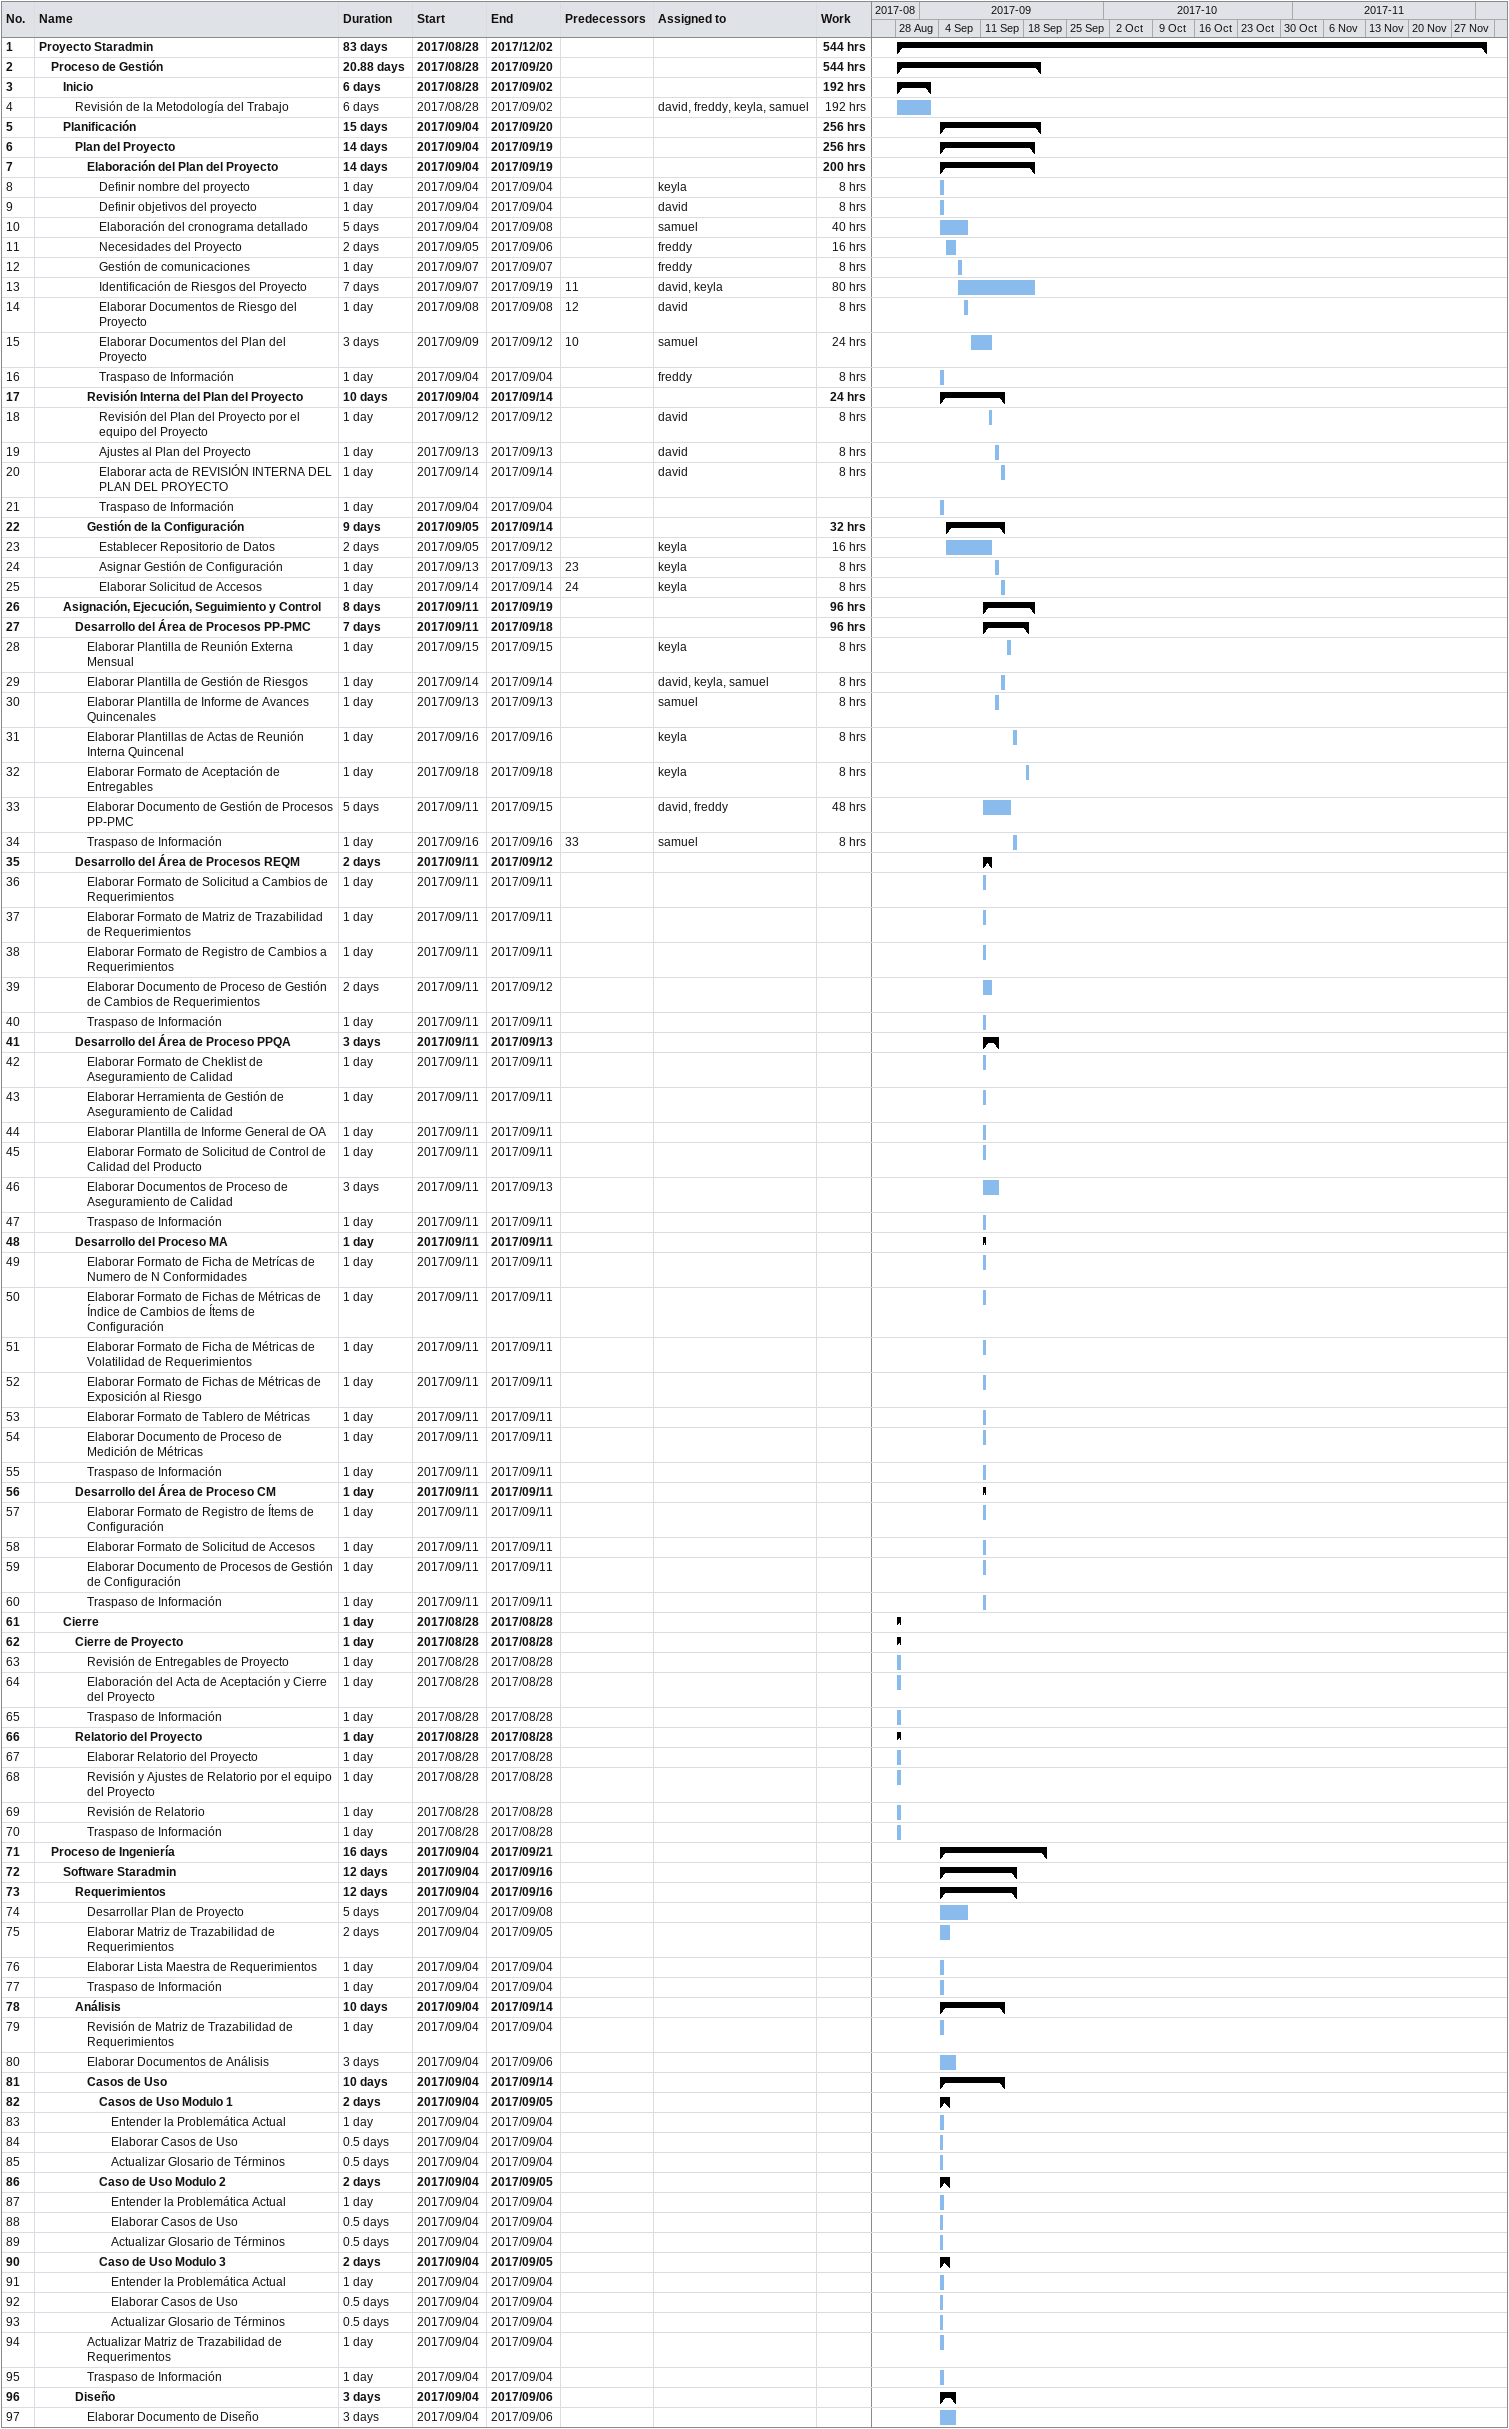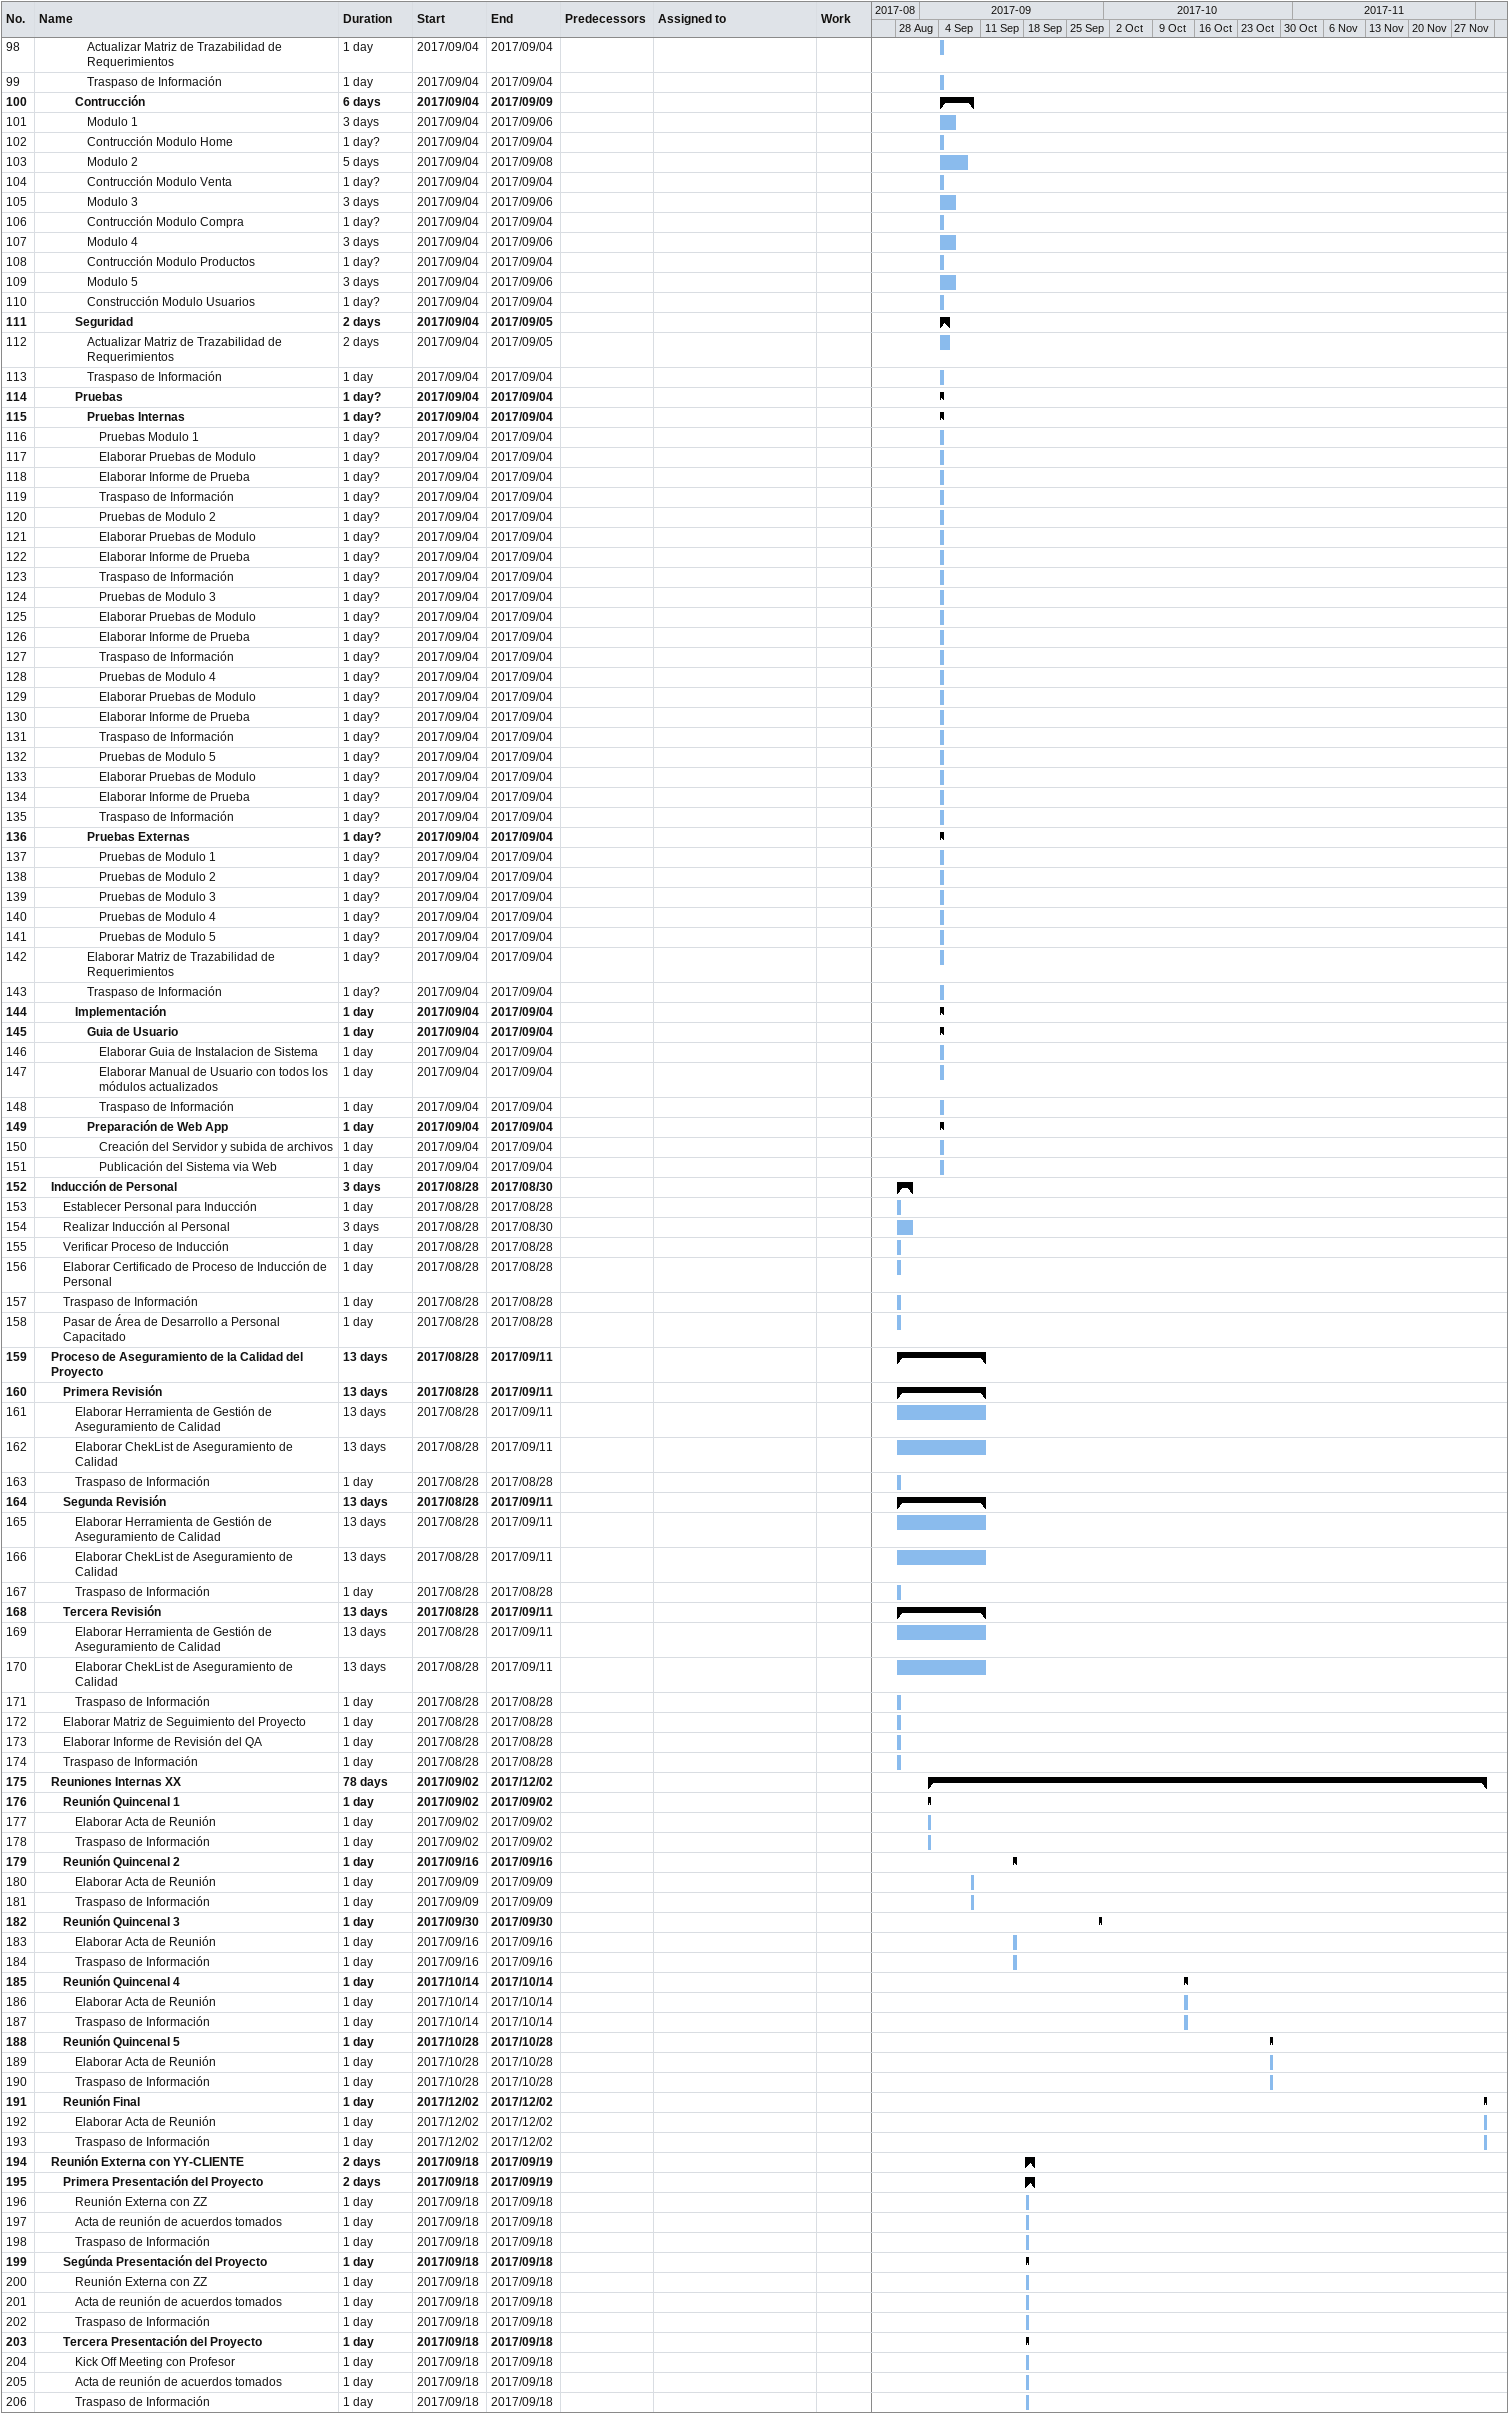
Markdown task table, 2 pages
| ID | Level | Task | Duration | Start | Finish | Predecessors | Resources | Work (h) |
|---|---|---|---|---|---|---|---|---|
| 1 | 1 | **Proyecto Staradmin** | 83d | 2017-08-28 | 2017-12-02 |  |  | 544 |
| 2 | 2 | **Proceso de Gestión** | 20.88d | 2017-08-28 | 2017-09-20 |  |  | 544 |
| 3 | 3 | **Inicio** | 6d | 2017-08-28 | 2017-09-02 |  |  | 192 |
| 4 | 4 | Revisión de la Metodología del Trabajo | 6d | 2017-08-28 | 2017-09-02 |  | david, freddy, keyla, samuel | 192 |
| 5 | 3 | **Planificación** | 15d | 2017-09-04 | 2017-09-20 |  |  | 256 |
| 6 | 4 | **Plan del Proyecto** | 14d | 2017-09-04 | 2017-09-19 |  |  | 256 |
| 7 | 5 | **Elaboración del Plan del Proyecto** | 14d | 2017-09-04 | 2017-09-19 |  |  | 200 |
| 8 | 6 | Definir nombre del proyecto | 1d | 2017-09-04 | 2017-09-04 |  | keyla | 8 |
| 9 | 6 | Definir objetivos del proyecto | 1d | 2017-09-04 | 2017-09-04 |  | david | 8 |
| 10 | 6 | Elaboración del cronograma detallado | 5d | 2017-09-04 | 2017-09-08 |  | samuel | 40 |
| 11 | 6 | Necesidades del Proyecto | 2d | 2017-09-05 | 2017-09-06 |  | freddy | 16 |
| 12 | 6 | Gestión de comunicaciones | 1d | 2017-09-07 | 2017-09-07 |  | freddy | 8 |
| 13 | 6 | Identificación de Riesgos del Proyecto | 7d | 2017-09-07 | 2017-09-19 | 11 | david, keyla | 80 |
| 14 | 6 | Elaborar Documentos de Riesgo del Proyecto | 1d | 2017-09-08 | 2017-09-08 | 12 | david | 8 |
| 15 | 6 | Elaborar Documentos del Plan del Proyecto | 3d | 2017-09-09 | 2017-09-12 | 10 | samuel | 24 |
| 16 | 6 | Traspaso de Información | 1d | 2017-09-04 | 2017-09-04 |  | freddy | 8 |
| 17 | 5 | **Revisión Interna del Plan del Proyecto** | 10d | 2017-09-04 | 2017-09-14 |  |  | 24 |
| 18 | 6 | Revisión del Plan del Proyecto por el equipo del Proyecto | 1d | 2017-09-12 | 2017-09-12 |  | david | 8 |
| 19 | 6 | Ajustes al Plan del Proyecto | 1d | 2017-09-13 | 2017-09-13 |  | david | 8 |
| 20 | 6 | Elaborar acta de REVISIÓN INTERNA DEL PLAN DEL PROYECTO | 1d | 2017-09-14 | 2017-09-14 |  | david | 8 |
| 21 | 6 | Traspaso de Información | 1d | 2017-09-04 | 2017-09-04 |  |  |  |
| 22 | 5 | **Gestión de la Configuración** | 9d | 2017-09-05 | 2017-09-14 |  |  | 32 |
| 23 | 6 | Establecer Repositorio de Datos | 2d | 2017-09-05 | 2017-09-12 |  | keyla | 16 |
| 24 | 6 | Asignar Gestión de Configuración | 1d | 2017-09-13 | 2017-09-13 | 23 | keyla | 8 |
| 25 | 6 | Elaborar Solicitud de Accesos | 1d | 2017-09-14 | 2017-09-14 | 24 | keyla | 8 |
| 26 | 3 | **Asignación, Ejecución, Seguimiento y Control** | 8d | 2017-09-11 | 2017-09-19 |  |  | 96 |
| 27 | 4 | **Desarrollo del Área de Procesos PP-PMC** | 7d | 2017-09-11 | 2017-09-18 |  |  | 96 |
| 28 | 5 | Elaborar Plantilla de Reunión Externa Mensual | 1d | 2017-09-15 | 2017-09-15 |  | keyla | 8 |
| 29 | 5 | Elaborar Plantilla de Gestión de Riesgos | 1d | 2017-09-14 | 2017-09-14 |  | david, keyla, samuel | 8 |
| 30 | 5 | Elaborar Plantilla de Informe de Avances Quincenales | 1d | 2017-09-13 | 2017-09-13 |  | samuel | 8 |
| 31 | 5 | Elaborar Plantillas de Actas de Reunión Interna Quincenal | 1d | 2017-09-16 | 2017-09-16 |  | keyla | 8 |
| 32 | 5 | Elaborar Formato de Aceptación de Entregables | 1d | 2017-09-18 | 2017-09-18 |  | keyla | 8 |
| 33 | 5 | Elaborar Documento de Gestión de Procesos PP-PMC | 5d | 2017-09-11 | 2017-09-15 |  | david, freddy | 48 |
| 34 | 5 | Traspaso de Información | 1d | 2017-09-16 | 2017-09-16 | 33 | samuel | 8 |
| 35 | 4 | **Desarrollo del Área de Procesos REQM** | 2d | 2017-09-11 | 2017-09-12 |  |  |  |
| 36 | 5 | Elaborar Formato de Solicitud a Cambios de Requerimientos | 1d | 2017-09-11 | 2017-09-11 |  |  |  |
| 37 | 5 | Elaborar Formato de Matriz de Trazabilidad de Requerimientos | 1d | 2017-09-11 | 2017-09-11 |  |  |  |
| 38 | 5 | Elaborar Formato de Registro de Cambios a Requerimientos | 1d | 2017-09-11 | 2017-09-11 |  |  |  |
| 39 | 5 | Elaborar Documento de Proceso de Gestión de Cambios de Requerimientos | 2d | 2017-09-11 | 2017-09-12 |  |  |  |
| 40 | 5 | Traspaso de Información | 1d | 2017-09-11 | 2017-09-11 |  |  |  |
| 41 | 4 | **Desarrollo del Área de Proceso PPQA** | 3d | 2017-09-11 | 2017-09-13 |  |  |  |
| 42 | 5 | Elaborar Formato de Cheklist de Aseguramiento de Calidad | 1d | 2017-09-11 | 2017-09-11 |  |  |  |
| 43 | 5 | Elaborar Herramienta de Gestión de Aseguramiento de Calidad | 1d | 2017-09-11 | 2017-09-11 |  |  |  |
| 44 | 5 | Elaborar Plantilla de Informe General de OA | 1d | 2017-09-11 | 2017-09-11 |  |  |  |
| 45 | 5 | Elaborar Formato de Solicitud de Control de Calidad del Producto | 1d | 2017-09-11 | 2017-09-11 |  |  |  |
| 46 | 5 | Elaborar Documentos de Proceso de Aseguramiento de Calidad | 3d | 2017-09-11 | 2017-09-13 |  |  |  |
| 47 | 5 | Traspaso de Información | 1d | 2017-09-11 | 2017-09-11 |  |  |  |
| 48 | 4 | **Desarrollo del Proceso MA** | 1d | 2017-09-11 | 2017-09-11 |  |  |  |
| 49 | 5 | Elaborar Formato de Ficha de Metrícas de Numero de N Conformidades | 1d | 2017-09-11 | 2017-09-11 |  |  |  |
| 50 | 5 | Elaborar Formato de Fichas de Métricas de Índice de Cambios de Ítems de Configuración | 1d | 2017-09-11 | 2017-09-11 |  |  |  |
| 51 | 5 | Elaborar Formato de Ficha de Métricas de Volatilidad de Requerimientos | 1d | 2017-09-11 | 2017-09-11 |  |  |  |
| 52 | 5 | Elaborar Formato de Fichas de Métricas de Exposición al Riesgo | 1d | 2017-09-11 | 2017-09-11 |  |  |  |
| 53 | 5 | Elaborar Formato de Tablero de Métricas | 1d | 2017-09-11 | 2017-09-11 |  |  |  |
| 54 | 5 | Elaborar Documento de Proceso de Medición de Métricas | 1d | 2017-09-11 | 2017-09-11 |  |  |  |
| 55 | 5 | Traspaso de Información | 1d | 2017-09-11 | 2017-09-11 |  |  |  |
| 56 | 4 | **Desarrollo del Área de Proceso CM** | 1d | 2017-09-11 | 2017-09-11 |  |  |  |
| 57 | 5 | Elaborar Formato de Registro de Ítems de Configuración | 1d | 2017-09-11 | 2017-09-11 |  |  |  |
| 58 | 5 | Elaborar Formato de Solicitud de Accesos | 1d | 2017-09-11 | 2017-09-11 |  |  |  |
| 59 | 5 | Elaborar Documento de Procesos de Gestión de Configuración | 1d | 2017-09-11 | 2017-09-11 |  |  |  |
| 60 | 5 | Traspaso de Información | 1d | 2017-09-11 | 2017-09-11 |  |  |  |
| 61 | 3 | **Cierre** | 1d | 2017-08-28 | 2017-08-28 |  |  |  |
| 62 | 4 | **Cierre de Proyecto** | 1d | 2017-08-28 | 2017-08-28 |  |  |  |
| 63 | 5 | Revisión de Entregables de Proyecto | 1d | 2017-08-28 | 2017-08-28 |  |  |  |
| 64 | 5 | Elaboración del Acta de Aceptación y Cierre del Proyecto | 1d | 2017-08-28 | 2017-08-28 |  |  |  |
| 65 | 5 | Traspaso de Información | 1d | 2017-08-28 | 2017-08-28 |  |  |  |
| 66 | 4 | **Relatorio del Proyecto** | 1d | 2017-08-28 | 2017-08-28 |  |  |  |
| 67 | 5 | Elaborar Relatorio del Proyecto | 1d | 2017-08-28 | 2017-08-28 |  |  |  |
| 68 | 5 | Revisión y Ajustes de Relatorio por el equipo del Proyecto | 1d | 2017-08-28 | 2017-08-28 |  |  |  |
| 69 | 5 | Revisión de Relatorio | 1d | 2017-08-28 | 2017-08-28 |  |  |  |
| 70 | 5 | Traspaso de Información | 1d | 2017-08-28 | 2017-08-28 |  |  |  |
| 71 | 2 | **Proceso de Ingeniería** | 16d | 2017-09-04 | 2017-09-21 |  |  |  |
| 72 | 3 | **Software Staradmin** | 12d | 2017-09-04 | 2017-09-16 |  |  |  |
| 73 | 4 | **Requerimientos** | 12d | 2017-09-04 | 2017-09-16 |  |  |  |
| 74 | 5 | Desarrollar Plan de Proyecto | 5d | 2017-09-04 | 2017-09-08 |  |  |  |
| 75 | 5 | Elaborar Matriz de Trazabilidad de Requerimientos | 2d | 2017-09-04 | 2017-09-05 |  |  |  |
| 76 | 5 | Elaborar Lista Maestra de Requerimientos | 1d | 2017-09-04 | 2017-09-04 |  |  |  |
| 77 | 5 | Traspaso de Información | 1d | 2017-09-04 | 2017-09-04 |  |  |  |
| 78 | 4 | **Análisis** | 10d | 2017-09-04 | 2017-09-14 |  |  |  |
| 79 | 5 | Revisión de Matriz de Trazabilidad de Requerimientos | 1d | 2017-09-04 | 2017-09-04 |  |  |  |
| 80 | 5 | Elaborar Documentos de Análisis | 3d | 2017-09-04 | 2017-09-06 |  |  |  |
| 81 | 5 | **Casos de Uso** | 10d | 2017-09-04 | 2017-09-14 |  |  |  |
| 82 | 6 | **Casos de Uso Modulo 1** | 2d | 2017-09-04 | 2017-09-05 |  |  |  |
| 83 | 7 | Entender la Problemática Actual | 1d | 2017-09-04 | 2017-09-04 |  |  |  |
| 84 | 7 | Elaborar Casos de Uso | 0.5d | 2017-09-04 | 2017-09-04 |  |  |  |
| 85 | 7 | Actualizar Glosario de Términos | 0.5d | 2017-09-04 | 2017-09-04 |  |  |  |
| 86 | 6 | **Caso de Uso Modulo 2** | 2d | 2017-09-04 | 2017-09-05 |  |  |  |
| 87 | 7 | Entender la Problemática Actual | 1d | 2017-09-04 | 2017-09-04 |  |  |  |
| 88 | 7 | Elaborar Casos de Uso | 0.5d | 2017-09-04 | 2017-09-04 |  |  |  |
| 89 | 7 | Actualizar Glosario de Términos | 0.5d | 2017-09-04 | 2017-09-04 |  |  |  |
| 90 | 6 | **Caso de Uso Modulo 3** | 2d | 2017-09-04 | 2017-09-05 |  |  |  |
| 91 | 7 | Entender la Problemática Actual | 1d | 2017-09-04 | 2017-09-04 |  |  |  |
| 92 | 7 | Elaborar Casos de Uso | 0.5d | 2017-09-04 | 2017-09-04 |  |  |  |
| 93 | 7 | Actualizar Glosario de Términos | 0.5d | 2017-09-04 | 2017-09-04 |  |  |  |
| 94 | 5 | Actualizar Matriz de Trazabilidad de Requerimentos | 1d | 2017-09-04 | 2017-09-04 |  |  |  |
| 95 | 5 | Traspaso de Información | 1d | 2017-09-04 | 2017-09-04 |  |  |  |
| 96 | 4 | **Diseño** | 3d | 2017-09-04 | 2017-09-06 |  |  |  |
| 97 | 5 | Elaborar Documento de Diseño | 3d | 2017-09-04 | 2017-09-06 |  |  |  |
| 98 | 5 | Actualizar Matriz de Trazabilidad de Requerimientos | 1d | 2017-09-04 | 2017-09-04 |  |  |  |
| 99 | 5 | Traspaso de Información | 1d | 2017-09-04 | 2017-09-04 |  |  |  |
| 100 | 4 | **Contrucción** | 6d | 2017-09-04 | 2017-09-09 |  |  |  |
| 101 | 5 | Modulo 1 | 3d | 2017-09-04 | 2017-09-06 |  |  |  |
| 102 | 5 | Contrucción Modulo Home | 1d? | 2017-09-04 | 2017-09-04 |  |  |  |
| 103 | 5 | Modulo 2 | 5d | 2017-09-04 | 2017-09-08 |  |  |  |
| 104 | 5 | Contrucción Modulo Venta | 1d? | 2017-09-04 | 2017-09-04 |  |  |  |
| 105 | 5 | Modulo 3 | 3d | 2017-09-04 | 2017-09-06 |  |  |  |
| 106 | 5 | Contrucción Modulo Compra | 1d? | 2017-09-04 | 2017-09-04 |  |  |  |
| 107 | 5 | Modulo 4 | 3d | 2017-09-04 | 2017-09-06 |  |  |  |
| 108 | 5 | Contrucción Modulo Productos | 1d? | 2017-09-04 | 2017-09-04 |  |  |  |
| 109 | 5 | Modulo 5 | 3d | 2017-09-04 | 2017-09-06 |  |  |  |
| 110 | 5 | Construcción Modulo Usuarios | 1d? | 2017-09-04 | 2017-09-04 |  |  |  |
| 111 | 4 | **Seguridad** | 2d | 2017-09-04 | 2017-09-05 |  |  |  |
| 112 | 5 | Actualizar Matriz de Trazabilidad de Requerimientos | 2d | 2017-09-04 | 2017-09-05 |  |  |  |
| 113 | 5 | Traspaso de Información | 1d | 2017-09-04 | 2017-09-04 |  |  |  |
| 114 | 4 | **Pruebas** | 1d? | 2017-09-04 | 2017-09-04 |  |  |  |
| 115 | 5 | **Pruebas Internas** | 1d? | 2017-09-04 | 2017-09-04 |  |  |  |
| 116 | 6 | Pruebas Modulo 1 | 1d? | 2017-09-04 | 2017-09-04 |  |  |  |
| 117 | 6 | Elaborar Pruebas de Modulo | 1d? | 2017-09-04 | 2017-09-04 |  |  |  |
| 118 | 6 | Elaborar Informe de Prueba | 1d? | 2017-09-04 | 2017-09-04 |  |  |  |
| 119 | 6 | Traspaso de Información | 1d? | 2017-09-04 | 2017-09-04 |  |  |  |
| 120 | 6 | Pruebas de Modulo 2 | 1d? | 2017-09-04 | 2017-09-04 |  |  |  |
| 121 | 6 | Elaborar Pruebas de Modulo | 1d? | 2017-09-04 | 2017-09-04 |  |  |  |
| 122 | 6 | Elaborar Informe de Prueba | 1d? | 2017-09-04 | 2017-09-04 |  |  |  |
| 123 | 6 | Traspaso de Información | 1d? | 2017-09-04 | 2017-09-04 |  |  |  |
| 124 | 6 | Pruebas de Modulo 3 | 1d? | 2017-09-04 | 2017-09-04 |  |  |  |
| 125 | 6 | Elaborar Pruebas de Modulo | 1d? | 2017-09-04 | 2017-09-04 |  |  |  |
| 126 | 6 | Elaborar Informe de Prueba | 1d? | 2017-09-04 | 2017-09-04 |  |  |  |
| 127 | 6 | Traspaso de Información | 1d? | 2017-09-04 | 2017-09-04 |  |  |  |
| 128 | 6 | Pruebas de Modulo 4 | 1d? | 2017-09-04 | 2017-09-04 |  |  |  |
| 129 | 6 | Elaborar Pruebas de Modulo | 1d? | 2017-09-04 | 2017-09-04 |  |  |  |
| 130 | 6 | Elaborar Informe de Prueba | 1d? | 2017-09-04 | 2017-09-04 |  |  |  |
| 131 | 6 | Traspaso de Información | 1d? | 2017-09-04 | 2017-09-04 |  |  |  |
| 132 | 6 | Pruebas de Modulo 5 | 1d? | 2017-09-04 | 2017-09-04 |  |  |  |
| 133 | 6 | Elaborar Pruebas de Modulo | 1d? | 2017-09-04 | 2017-09-04 |  |  |  |
| 134 | 6 | Elaborar Informe de Prueba | 1d? | 2017-09-04 | 2017-09-04 |  |  |  |
| 135 | 6 | Traspaso de Información | 1d? | 2017-09-04 | 2017-09-04 |  |  |  |
| 136 | 5 | **Pruebas Externas** | 1d? | 2017-09-04 | 2017-09-04 |  |  |  |
| 137 | 6 | Pruebas de Modulo 1 | 1d? | 2017-09-04 | 2017-09-04 |  |  |  |
| 138 | 6 | Pruebas de Modulo 2 | 1d? | 2017-09-04 | 2017-09-04 |  |  |  |
| 139 | 6 | Pruebas de Modulo 3 | 1d? | 2017-09-04 | 2017-09-04 |  |  |  |
| 140 | 6 | Pruebas de Modulo 4 | 1d? | 2017-09-04 | 2017-09-04 |  |  |  |
| 141 | 6 | Pruebas de Modulo 5 | 1d? | 2017-09-04 | 2017-09-04 |  |  |  |
| 142 | 5 | Elaborar Matriz de Trazabilidad de Requerimientos | 1d? | 2017-09-04 | 2017-09-04 |  |  |  |
| 143 | 5 | Traspaso de Información | 1d? | 2017-09-04 | 2017-09-04 |  |  |  |
| 144 | 4 | **Implementación** | 1d | 2017-09-04 | 2017-09-04 |  |  |  |
| 145 | 5 | **Guia de Usuario** | 1d | 2017-09-04 | 2017-09-04 |  |  |  |
| 146 | 6 | Elaborar Guia de Instalacion de Sistema | 1d | 2017-09-04 | 2017-09-04 |  |  |  |
| 147 | 6 | Elaborar Manual de Usuario con todos los módulos actualizados | 1d | 2017-09-04 | 2017-09-04 |  |  |  |
| 148 | 6 | Traspaso de Información | 1d | 2017-09-04 | 2017-09-04 |  |  |  |
| 149 | 5 | **Preparación de Web App** | 1d | 2017-09-04 | 2017-09-04 |  |  |  |
| 150 | 6 | Creación del Servidor y subida de archivos | 1d | 2017-09-04 | 2017-09-04 |  |  |  |
| 151 | 6 | Publicación del Sistema via Web | 1d | 2017-09-04 | 2017-09-04 |  |  |  |
| 152 | 2 | **Inducción de Personal** | 3d | 2017-08-28 | 2017-08-30 |  |  |  |
| 153 | 3 | Establecer Personal para Inducción | 1d | 2017-08-28 | 2017-08-28 |  |  |  |
| 154 | 3 | Realizar Inducción al Personal | 3d | 2017-08-28 | 2017-08-30 |  |  |  |
| 155 | 3 | Verificar Proceso de Inducción | 1d | 2017-08-28 | 2017-08-28 |  |  |  |
| 156 | 3 | Elaborar Certificado de Proceso de Inducción de Personal | 1d | 2017-08-28 | 2017-08-28 |  |  |  |
| 157 | 3 | Traspaso de Información | 1d | 2017-08-28 | 2017-08-28 |  |  |  |
| 158 | 3 | Pasar de Área de Desarrollo a Personal Capacitado | 1d | 2017-08-28 | 2017-08-28 |  |  |  |
| 159 | 2 | **Proceso de Aseguramiento de la Calidad del Proyecto** | 13d | 2017-08-28 | 2017-09-11 |  |  |  |
| 160 | 3 | **Primera Revisión** | 13d | 2017-08-28 | 2017-09-11 |  |  |  |
| 161 | 4 | Elaborar Herramienta de Gestión de Aseguramiento de Calidad | 13d | 2017-08-28 | 2017-09-11 |  |  |  |
| 162 | 4 | Elaborar ChekList de Aseguramiento de Calidad | 13d | 2017-08-28 | 2017-09-11 |  |  |  |
| 163 | 4 | Traspaso de Información | 1d | 2017-08-28 | 2017-08-28 |  |  |  |
| 164 | 3 | **Segunda Revisión** | 13d | 2017-08-28 | 2017-09-11 |  |  |  |
| 165 | 4 | Elaborar Herramienta de Gestión de Aseguramiento de Calidad | 13d | 2017-08-28 | 2017-09-11 |  |  |  |
| 166 | 4 | Elaborar ChekList de Aseguramiento de Calidad | 13d | 2017-08-28 | 2017-09-11 |  |  |  |
| 167 | 4 | Traspaso de Información | 1d | 2017-08-28 | 2017-08-28 |  |  |  |
| 168 | 3 | **Tercera Revisión** | 13d | 2017-08-28 | 2017-09-11 |  |  |  |
| 169 | 4 | Elaborar Herramienta de Gestión de Aseguramiento de Calidad | 13d | 2017-08-28 | 2017-09-11 |  |  |  |
| 170 | 4 | Elaborar ChekList de Aseguramiento de Calidad | 13d | 2017-08-28 | 2017-09-11 |  |  |  |
| 171 | 4 | Traspaso de Información | 1d | 2017-08-28 | 2017-08-28 |  |  |  |
| 172 | 3 | Elaborar Matriz de Seguimiento del Proyecto | 1d | 2017-08-28 | 2017-08-28 |  |  |  |
| 173 | 3 | Elaborar Informe de Revisión del QA | 1d | 2017-08-28 | 2017-08-28 |  |  |  |
| 174 | 3 | Traspaso de Información | 1d | 2017-08-28 | 2017-08-28 |  |  |  |
| 175 | 2 | **Reuniones Internas XX** | 78d | 2017-09-02 | 2017-12-02 |  |  |  |
| 176 | 3 | **Reunión Quincenal 1** | 1d | 2017-09-02 | 2017-09-02 |  |  |  |
| 177 | 4 | Elaborar Acta de Reunión | 1d | 2017-09-02 | 2017-09-02 |  |  |  |
| 178 | 4 | Traspaso de Información | 1d | 2017-09-02 | 2017-09-02 |  |  |  |
| 179 | 3 | **Reunión Quincenal 2** | 1d | 2017-09-16 | 2017-09-16 |  |  |  |
| 180 | 4 | Elaborar Acta de Reunión | 1d | 2017-09-09 | 2017-09-09 |  |  |  |
| 181 | 4 | Traspaso de Información | 1d | 2017-09-09 | 2017-09-09 |  |  |  |
| 182 | 3 | **Reunión Quincenal 3** | 1d | 2017-09-30 | 2017-09-30 |  |  |  |
| 183 | 4 | Elaborar Acta de Reunión | 1d | 2017-09-16 | 2017-09-16 |  |  |  |
| 184 | 4 | Traspaso de Información | 1d | 2017-09-16 | 2017-09-16 |  |  |  |
| 185 | 3 | **Reunión Quincenal 4** | 1d | 2017-10-14 | 2017-10-14 |  |  |  |
| 186 | 4 | Elaborar Acta de Reunión | 1d | 2017-10-14 | 2017-10-14 |  |  |  |
| 187 | 4 | Traspaso de Información | 1d | 2017-10-14 | 2017-10-14 |  |  |  |
| 188 | 3 | **Reunión Quincenal 5** | 1d | 2017-10-28 | 2017-10-28 |  |  |  |
| 189 | 4 | Elaborar Acta de Reunión | 1d | 2017-10-28 | 2017-10-28 |  |  |  |
| 190 | 4 | Traspaso de Información | 1d | 2017-10-28 | 2017-10-28 |  |  |  |
| 191 | 3 | **Reunión Final** | 1d | 2017-12-02 | 2017-12-02 |  |  |  |
| 192 | 4 | Elaborar Acta de Reunión | 1d | 2017-12-02 | 2017-12-02 |  |  |  |
| 193 | 4 | Traspaso de Información | 1d | 2017-12-02 | 2017-12-02 |  |  |  |
| 194 | 2 | **Reunión Externa con YY-CLIENTE** | 2d | 2017-09-18 | 2017-09-19 |  |  |  |
| 195 | 3 | **Primera Presentación del Proyecto** | 2d | 2017-09-18 | 2017-09-19 |  |  |  |
| 196 | 4 | Reunión Externa con ZZ | 1d | 2017-09-18 | 2017-09-18 |  |  |  |
| 197 | 4 | Acta de reunión de acuerdos tomados | 1d | 2017-09-18 | 2017-09-18 |  |  |  |
| 198 | 4 | Traspaso de Información | 1d | 2017-09-18 | 2017-09-18 |  |  |  |
| 199 | 3 | **Segúnda Presentación del Proyecto** | 1d | 2017-09-18 | 2017-09-18 |  |  |  |
| 200 | 4 | Reunión Externa con ZZ | 1d | 2017-09-18 | 2017-09-18 |  |  |  |
| 201 | 4 | Acta de reunión de acuerdos tomados | 1d | 2017-09-18 | 2017-09-18 |  |  |  |
| 202 | 4 | Traspaso de Información | 1d | 2017-09-18 | 2017-09-18 |  |  |  |
| 203 | 3 | **Tercera Presentación del Proyecto** | 1d | 2017-09-18 | 2017-09-18 |  |  |  |
| 204 | 4 | Kick Off Meeting con Profesor | 1d | 2017-09-18 | 2017-09-18 |  |  |  |
| 205 | 4 | Acta de reunión de acuerdos tomados | 1d | 2017-09-18 | 2017-09-18 |  |  |  |
| 206 | 4 | Traspaso de Información | 1d | 2017-09-18 | 2017-09-18 |  |  |  |
